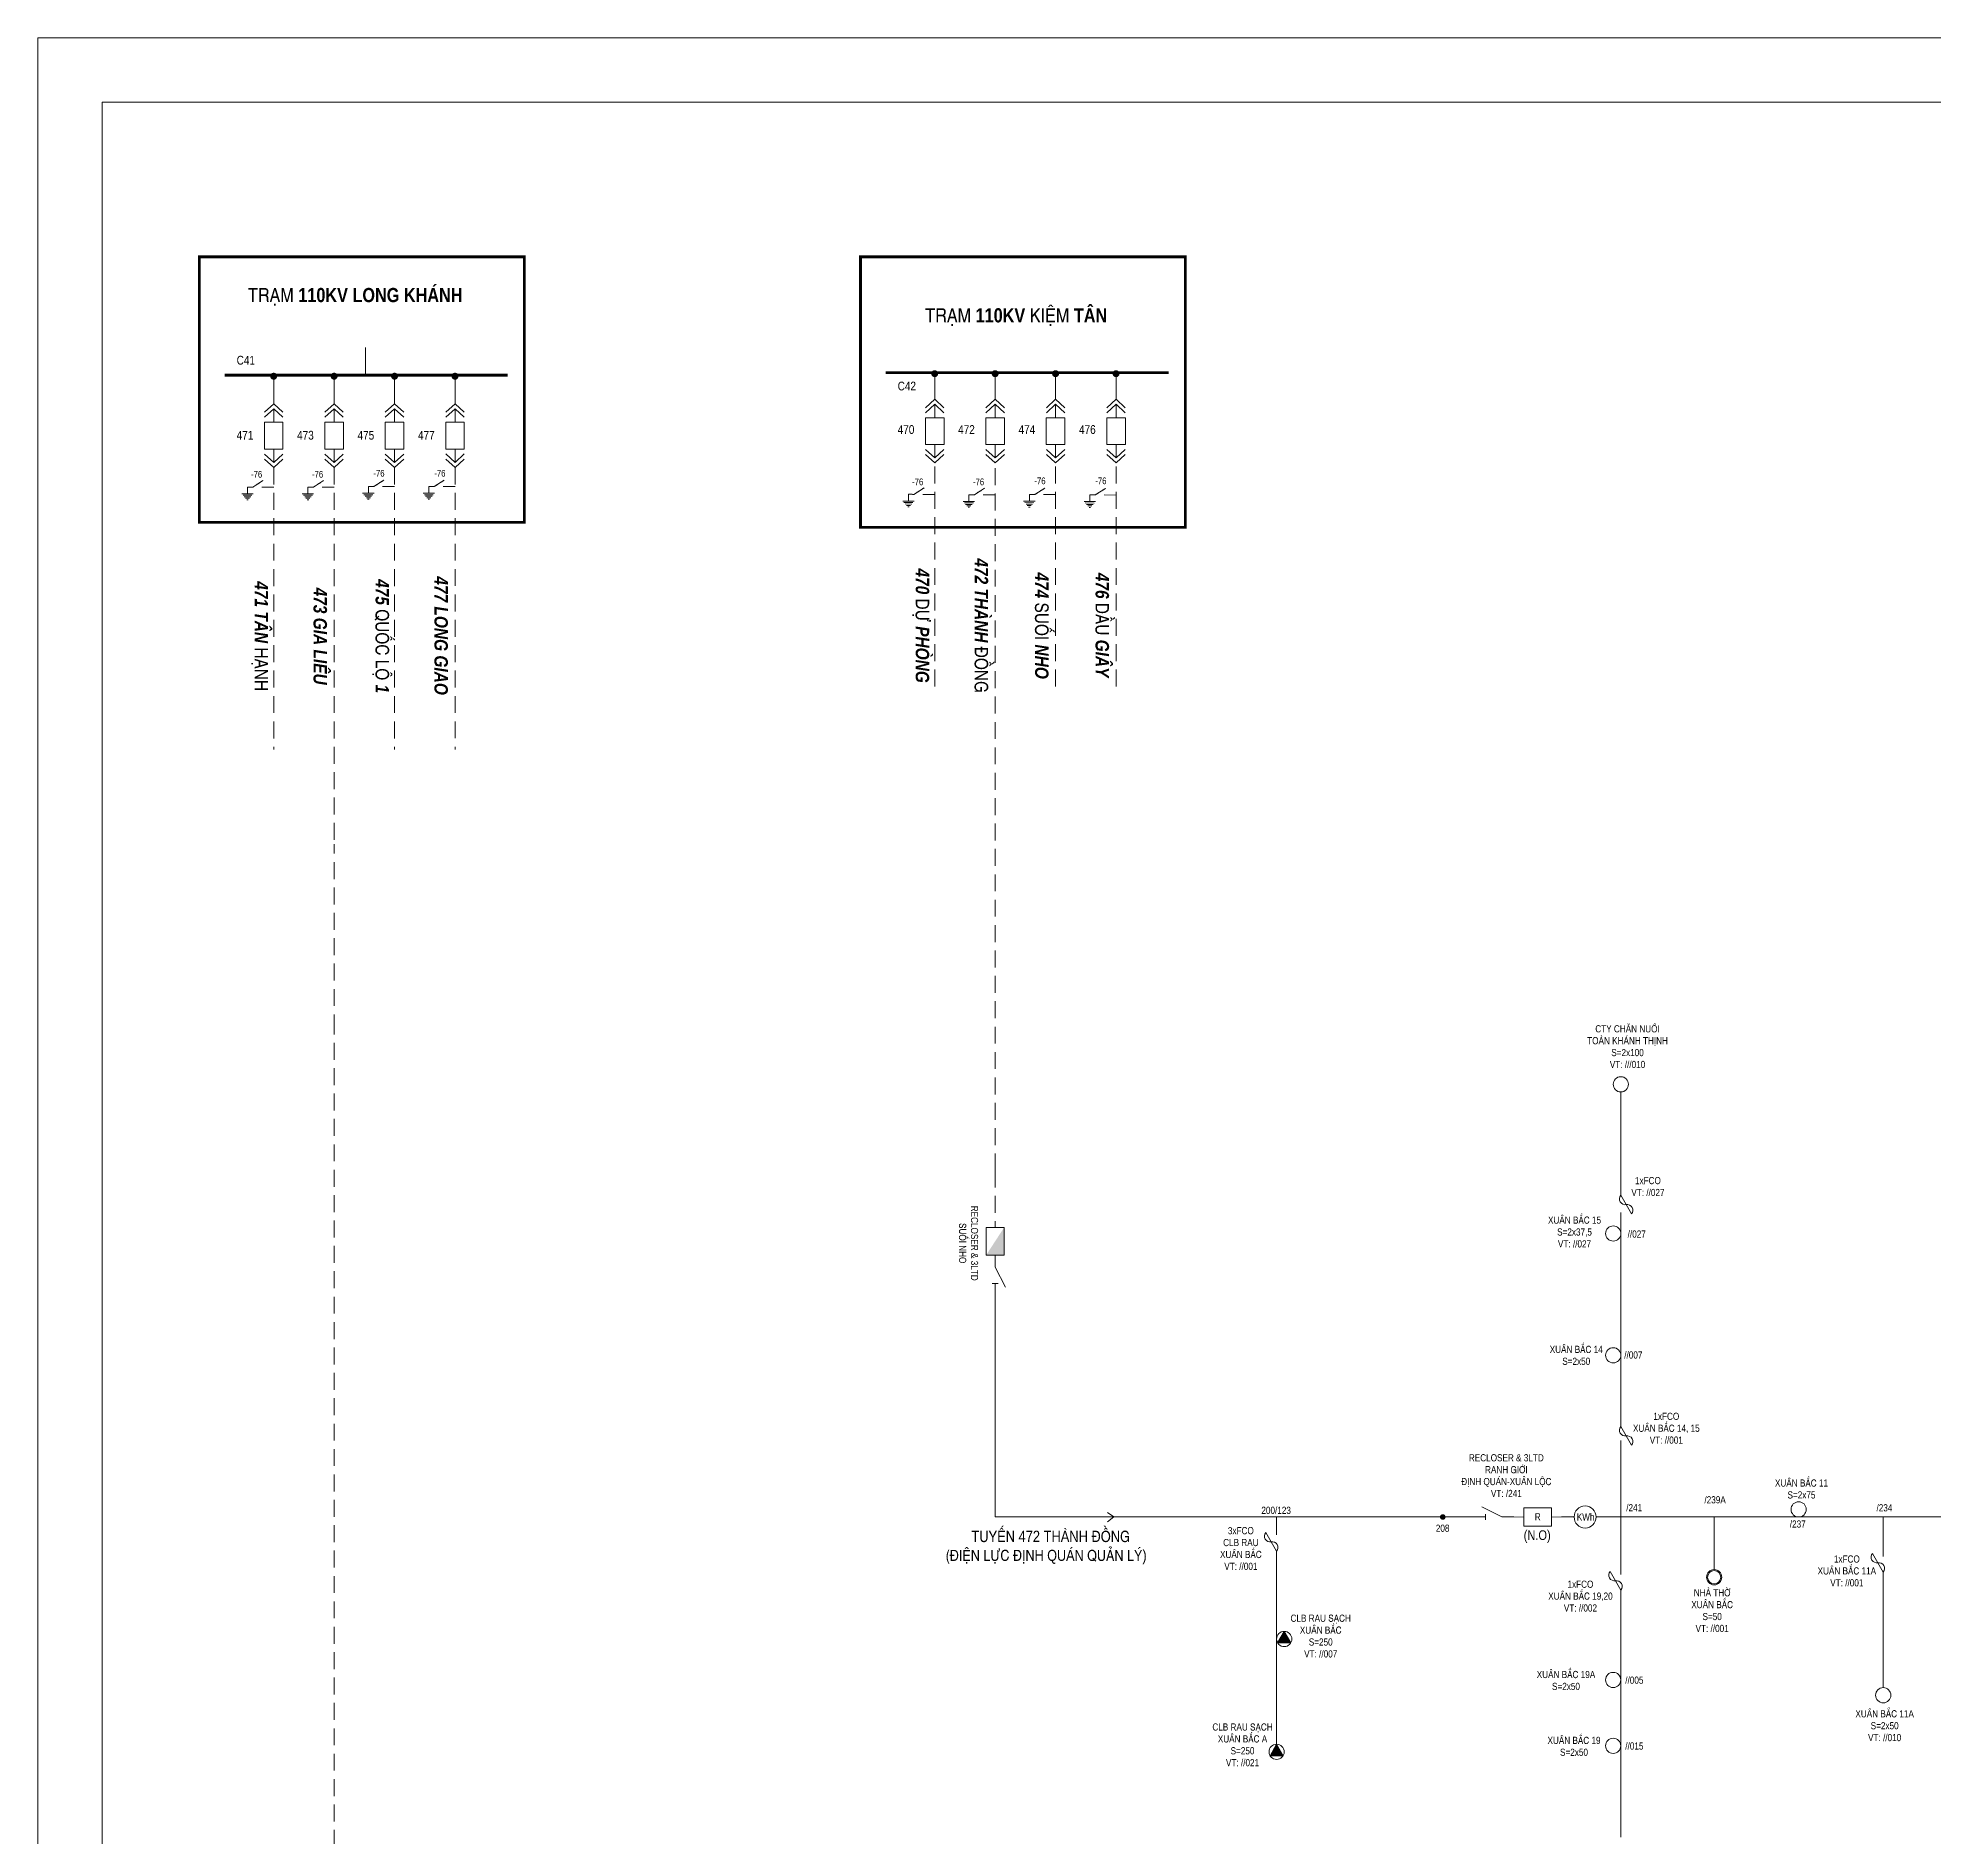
# Model space of a CAD drawing. Header units: inches. Extents: x 3694 to 9715, y -885 to 919.
# Drawn here: x 3694 to 4254, y 387 to 919 of the extents above; entities that cross this region are included whole.
import ezdxf
from ezdxf.enums import TextEntityAlignment as Align

# ---------------------------------------------------------------- set-up
doc = ezdxf.new("R2010")
doc.units = ezdxf.units.IN
doc.header["$LTSCALE"] = 0.2
doc.header["$MEASUREMENT"] = 0
doc.linetypes.add('DASHED', pattern=[0.75, 0.5, -0.25])
doc.layers.get('0').update_dxf_attribs({"lineweight": 5})
for name, color, linetype, lineweight in [('Cap ngam', 1, 'DASHED', 15), ('Day 110kV', 4, 'Continuous', 13), ('Day 22kV', 1, 'Continuous', 13), ('Khung', 7, 'Continuous', 13), ('TBA', 5, 'Continuous', 9), ('Text', 7, 'Continuous', 9), ('Thiet bi', 3, 'Continuous', 9), ('Tuyen 475', 6, 'Continuous', 13), ('Tuyen 480', 1, 'Continuous', 13)]:
    doc.layers.add(name, color=color, linetype=linetype, lineweight=lineweight)
doc.styles.add('V-H-C', font='VHELVCN_0.TTF')
doc.styles.add('V-H-C-B', font='VHELVCB_0.TTF')

# ---------------------------------------------------------------- blocks, each defined once
blk = doc.blocks.new('MAT CAT')
at = {"color": 0}
for points in [[(-0.97, 5.81), (0, 6.7), (0.97, 5.81)], [(-0.97, 5.28), (0, 6.17), (0.97, 5.28)], [(0, 4.76), (0, 6.17)], [(-0.97, 1.42), (0, 0.53), (0.97, 1.42)], [(-0.97, 0.89), (0, 0), (0.97, 0.89)], [(0, 1.94), (0, 0.53)]]:
    blk.add_lwpolyline(points, dxfattribs=at)
blk.add_lwpolyline([(-0.98, 4.76), (0.98, 4.76), (0.98, 1.94), (-0.98, 1.94)], close=True, dxfattribs=at)
blk = doc.blocks.new('NOI DAT')
at = {"color": 0}
for points in [[(0.6, 0), (-0.6, 0)], [(-0.47, -0.15), (0.47, -0.15)], [(-0.34, -0.31), (0.34, -0.31)], [(-0.21, -0.46), (0.21, -0.46)], [(-0.08, -0.62), (0.08, -0.62)]]:
    blk.add_lwpolyline(points, dxfattribs=at)
blk = doc.blocks.new('DTD MC')
at = {"layer": 'Day 110kV', "color": 1, "linetype": 'DASHED'}
blk.add_lwpolyline([(1377.92, 454.43), (1374.95, 452.52), (1373.34, 452.52), (1373.34, 450.53)], dxfattribs=at)
at = {"layer": 'Thiet bi'}
for points in [[(1373.34, 452.52), (1374.95, 452.52), (1377.92, 454.43)], [(1381.08, 452.52), (1377.54, 452.52)]]:
    blk.add_lwpolyline(points, dxfattribs=at)
at = {"layer": 'Thiet bi', "xscale": 2.809729812779096, "yscale": 2.809729812779096, "zscale": 2.809729812779032}
blk.add_blockref('NOI DAT', (1373.34, 450.53), dxfattribs=at)
blk = doc.blocks.new('TBA 1P')
at = {"color": 0}
blk.add_circle((0, 0.8), 0.8, dxfattribs=at)
blk = doc.blocks.new('FCO')
at = {"color": 0}
blk.add_lwpolyline([(0, 0, 0.707499), (0.8, 0.8, -0.707499), (1.6, 1.6, -5.301682)], format="xyb", dxfattribs=at)
blk.add_lwpolyline([(0, 0), (1.6, 1.6)], dxfattribs=at)
blk = doc.blocks.new('TBA 3P')
at = {"color": 0}
blk.add_lwpolyline([(0, 1.6, 0, 1.39, 0), (0, 0.4, 0, 0, 0)], format="xyseb", dxfattribs=at)
blk.add_lwpolyline([(-0.69, 0.4), (0.69, 0.4), (0, 1.6)], close=True, dxfattribs=at)
blk.add_circle((0, 0.8), 0.8, dxfattribs=at)
blk = doc.blocks.new('RECLOSER')
blk.add_hatch(color=0).paths.add_polyline_path([(0, 0.95), (0, -0.95), (2.92, -0.95)])
at = {"color": 0}
blk.add_line((2.92, 0.95), (2.92, -0.95), dxfattribs=at)
blk.add_lwpolyline([(0, -0.95), (2.92, -0.95), (2.92, 0.95), (0, 0.95)], close=True, dxfattribs=at)
blk = doc.blocks.new('ALTD')
at = {"color": 0}
for points in [[(3.38, 1.08), (1.27, 0), (0, 0)], [(2.99, 0.31), (2.99, -0.31)], [(2.99, 0), (4.73, 0)]]:
    blk.add_lwpolyline(points, dxfattribs=at)
blk = doc.blocks.new('GIAO NHAN DIEN NANG')
at = {"layer": 'Thiet bi'}
for p, q in [((579.29, -85.47), (582.99, -85.47)), ((589.48, -85.47), (593.18, -85.47))]:
    blk.add_line(p, q, dxfattribs=at)
blk.add_circle((586.24, -85.47), 3.25, dxfattribs=at)
at = {"layer": 'Text', "insert": (586.39, -85.46), "char_height": 2.107, "width": 22.4302, "attachment_point": 5, "style": 'V-H-C'}
blk.add_mtext('KWh', dxfattribs=at)

msp = doc.modelspace()

# ---------------------------------------------------------------- linework, layer by layer
at = {"layer": 'Cap ngam', "linetype": 'DASHED', "ltscale": 50}
for p, q in [((3763.97, 791.62, 4), (3763.97, 708.28, 4)), ((3781.82, 791.62, 4), (3781.82, 680.33, 4)), ((3799.68, 791.62, 4), (3799.68, 708.28, 4)), ((3817.54, 791.63, 4), (3817.54, 708.29, 4)), ((3959.25, 726.93, -0.98), (3959.25, 792.97, -0.98)), ((3977.11, 583.95, -0.98), (3977.11, 792.97, -0.98)), ((3994.96, 726.93, -0.98), (3994.96, 792.97, -0.98)), ((4012.82, 726.93, -0.98), (4012.82, 792.97, -0.98))]:
    msp.add_line(p, q, dxfattribs=at)
at = {"layer": 'Cap ngam', "linetype": 'DASHED', "ltscale": 50, "elevation": 4}
msp.add_lwpolyline([(3781.82, 301.68), (3781.82, 625.07), (3781.82, 625.07), (3781.82, 680.33)], dxfattribs=at)
at = {"layer": 'Day 22kV', "linetype": 'DASHED', "ltscale": 50}
msp.add_line((3977.11, 583.95, -0.98), (3977.11, 567.16, -0.98), dxfattribs=at)
at = {"layer": 'Day 22kV'}
msp.add_line((4060.26, 471.51, -0.98), (4060.26, 414.48, -0.98), dxfattribs=at)
at = {"layer": 'Day 22kV', "const_width": 0.843}
for points, elevation in [([(3749.5, 818.9), (3833.05, 818.9)], 4), ([(3944.79, 819.64), (4028.34, 819.64)], -0.98)]:
    msp.add_lwpolyline(points, dxfattribs=dict(at, elevation=elevation))
at = {"layer": 'Day 22kV', "color": 2, "const_width": 1.01}
for points, elevation in [([(3763.97, 819.12, 1), (3763.97, 818.07, 1), (3763.97, 819.12, 2.414214)], 4), ([(3781.82, 819.12, 1), (3781.82, 818.07, 1), (3781.82, 819.12, 2.414214)], 4), ([(3799.68, 819.12, 1), (3799.68, 818.07, 1), (3799.68, 819.12, 2.414214)], 4), ([(3817.54, 819.12, 1), (3817.54, 818.07, 1), (3817.54, 819.12, 2.414214)], 4), ([(3959.25, 819.87, 1), (3959.25, 818.82, 1), (3959.25, 819.87, 2.414214)], -0.98), ([(3977.11, 819.87, 1), (3977.11, 818.82, 1), (3977.11, 819.87, 2.414214)], -0.98), ([(3994.96, 819.87, 1), (3994.96, 818.82, 1), (3994.96, 819.87, 2.414214)], -0.98), ([(4012.82, 819.87, 1), (4012.82, 818.82, 1), (4012.82, 819.87, 2.414214)], -0.98)]:
    msp.add_lwpolyline(points, format="xyb", dxfattribs=dict(at, elevation=elevation))
at = {"layer": 'Day 22kV'}
for points, elevation in [([(3763.97, 810.45), (3763.97, 818.6)], 4), ([(3781.82, 810.45), (3781.82, 818.6)], 4), ([(3799.68, 810.45), (3799.68, 818.6)], 4), ([(3817.54, 810.45), (3817.54, 818.6)], 4), ([(3959.25, 819.94), (3959.25, 811.79)], -0.98), ([(3977.11, 819.94), (3977.11, 811.79)], -0.98), ([(3994.96, 819.94), (3994.96, 811.79)], -0.98), ([(4012.82, 819.94), (4012.82, 811.79)], -0.98), ([(4117.08, 481.61), (3977.11, 481.61), (3977.11, 545.67)], -0.98), ([(4060.26, 481.61), (4060.26, 476.33)], -0.98)]:
    msp.add_lwpolyline(points, dxfattribs=dict(at, elevation=elevation))
at = {"layer": 'Day 22kV', "const_width": 0.809, "elevation": -0.98}
msp.add_lwpolyline([(4108.94, 481.61, 1), (4109.77, 481.61, 1), (4108.94, 481.61, 2.414214)], format="xyb", dxfattribs=at)
at = {"layer": 'Khung'}
for points in [[(3694.32, 918.53), (3694.32, -841.47), (6724.32, -841.47), (6724.32, 918.53)], [(3713.26, 899.59), (3713.26, -822.54), (6705.39, -822.54), (6705.39, 899.59)]]:
    msp.add_lwpolyline(points, close=True, dxfattribs=at)
at = {"layer": 'Khung', "color": 2, "const_width": 0.84}
for points, elevation in [([(3742.02, 853.87), (3838.03, 853.87), (3838.03, 775.43), (3742.02, 775.43)], 4), ([(3937.31, 853.87), (4033.31, 853.87), (4033.31, 773.95), (3937.31, 773.95)], -0.98)]:
    msp.add_lwpolyline(points, close=True, dxfattribs=dict(at, elevation=elevation))
at = {"layer": 'TBA', "color": 1}
for radius in [2.25, 1.95]:
    msp.add_circle((4189.53, 463.81, -0.98), radius, dxfattribs=at)
at = {"layer": 'Text', "color": 1, "linetype": 'Continuous', "elevation": -0.98}
for points in [[(4010.33, 480.21), (4012.14, 481.61), (4010.33, 482.94)], [(4239.48, 465.34), (4239.48, 431.2), (4239.48, 431.2)], [(4161.95, 460.03), (4161.95, 387.06), (4161.95, 387.06)]]:
    msp.add_lwpolyline(points, dxfattribs=at)
at = {"layer": 'Thiet bi', "color": 1, "elevation": -0.98}
for points in [[(4130.36, 481.61, 0.1, 0.1, 0), (4133.3, 481.61, 0.5, 0.5, 0)], [(4141.51, 481.61, 0.1, 0.1, 0), (4144.45, 481.61, 0.5, 0.5, 0)]]:
    msp.add_lwpolyline(points, format="xyseb", dxfattribs=at)
at = {"layer": 'Thiet bi', "color": 1, "lineweight": 20, "ltscale": 10, "elevation": -0.98}
msp.add_lwpolyline([(4133.3, 484.29), (4141.51, 484.29), (4141.51, 478.93), (4133.3, 478.93), (4133.3, 484.29)], dxfattribs=at)
at = {"layer": 'Tuyen 475', "color": 1, "linetype": 'Continuous'}
msp.add_line((3791.11, 827.05, 4), (3791.11, 818.9, 4), dxfattribs=at)
at = {"layer": 'Tuyen 480', "elevation": -0.98}
for points in [[(4161.95, 576.63), (4161.95, 607.17)], [(4161.95, 508.31), (4161.95, 571.58)], [(4161.95, 481.61), (4161.95, 504.18)], [(4814.1, 481.62), (4158.34, 481.61)], [(4161.95, 481.61), (4161.95, 464.67)], [(4189.48, 481.61), (4189.48, 466.06)], [(4239.48, 481.61), (4239.48, 469.98)]]:
    msp.add_lwpolyline(points, dxfattribs=at)

# ---------------------------------------------------------------- block references
at = {"layer": 'Day 110kV', "color": 1, "linetype": 'DASHED'}
for p in [(2382.89, 333.32, 4), (2400.75, 333.32, 4), (2418.6, 333.48, 4), (2436.46, 333.48, 4)]:
    msp.add_blockref('DTD MC', p, dxfattribs=at)
at = {"layer": 'Day 110kV', "color": 1, "linetype": 'DASHED', "rotation": 359.6478953421548}
for p in [(2575.42, 339.64, -0.98), (2593.27, 339.53, -0.98), (2611.13, 339.59, -0.98), (2628.99, 339.48, -0.98)]:
    msp.add_blockref('DTD MC', p, dxfattribs=at)
at = {"layer": 'Day 22kV', "xscale": 2.809729812779551, "yscale": 2.809729812779551, "zscale": 2.809729812779032}
for name, rotation in [('RECLOSER', 90), ('ALTD', 270)]:
    msp.add_blockref(name, (3977.11, 558.95, -0.98), dxfattribs=dict(at, rotation=rotation))
at = {"layer": 'TBA', "color": 1, "xscale": 2.809729812779551, "yscale": 2.809729812779551, "zscale": 2.809729812779032, "rotation": 180}
for p in [(4161.95, 611.67, -0.98), (4159.7, 567.59, -0.98), (4159.7, 531.62, -0.98), (4214.48, 486.11, -0.98), (4159.68, 435.72, -0.98), (4239.48, 431.2, -0.98), (4159.68, 416.27, -0.98)]:
    msp.add_blockref('TBA 1P', p, dxfattribs=at)
at = {"layer": 'TBA', "color": 1, "xscale": 2.809729812779551, "yscale": 2.809729812779551, "zscale": 2.809729812779032}
for p in [(4062.51, 443.32, -0.98), (4060.26, 409.98, -0.98)]:
    msp.add_blockref('TBA 3P', p, dxfattribs=at)
at = {"layer": 'Thiet bi', "xscale": 2.809729812779551, "yscale": 2.809729812779551, "zscale": 2.809729812779032}
for p in [(3763.97, 791.62, 4), (3781.82, 791.62, 4), (3799.68, 791.62, 4), (3817.54, 791.63, 4)]:
    msp.add_blockref('MAT CAT', p, dxfattribs=at)
at = {"layer": 'Thiet bi', "yscale": 2.809729812779551, "zscale": 2.809729812779032}
for name, p, xscale, rotation in [('MAT CAT', (3959.25, 811.79, -0.98), -2.809729812779551, 180), ('MAT CAT', (3977.11, 811.79, -0.98), -2.809729812779551, 180), ('MAT CAT', (3994.96, 811.79, -0.98), -2.809729812779551, 180), ('MAT CAT', (4012.82, 811.79, -0.98), -2.809729812779551, 180), ('FCO', (4060.26, 471.51, -0.98), 2.809729812778733, 74.99999999998644)]:
    msp.add_blockref(name, p, dxfattribs=dict(at, xscale=xscale, rotation=rotation))
at = {"layer": 'Thiet bi', "color": 1, "xscale": 2.809729812778733, "yscale": 2.809729812779551, "zscale": 2.809729812779032}
for p, rotation in [((4161.95, 576.63, -0.98), 254.9999999999864), ((4161.95, 508.31, -0.98), 254.9999999999864), ((4239.48, 465.34, -0.98), 74.99999999998644), ((4161.95, 460.03, -0.98), 74.99999999998644)]:
    msp.add_blockref('FCO', p, dxfattribs=dict(at, rotation=rotation))
at = {"layer": 'Thiet bi', "color": 1, "xscale": -2.809729812779551, "yscale": 2.809729812779551, "zscale": 2.809729812779032}
msp.add_blockref('ALTD', (4130.36, 481.61, -0.98), dxfattribs=at)
at = {"layer": 'Thiet bi', "color": 1}
msp.add_blockref('GIAO NHAN DIEN NANG', (3565.16, 567.08, -0.98), dxfattribs=at)

# ---------------------------------------------------------------- texts
at = {"layer": 'Text', "style": 'V-H-C-B'}
for s, height, p in [('C41', 2.575, (3753.04, 822.04, 4)), ('C42', 2.575, (3948.32, 814.41, -0.98)), ('471', 2.575, (3753.04, 799.87, 4)), ('473', 2.575, (3770.89, 799.87, 4)), ('475', 2.575, (3788.75, 799.87, 4)), ('477', 2.575, (3806.61, 799.87, 4)), ('470', 2.575, (3948.32, 801.56, -0.98)), ('472', 2.575, (3966.18, 801.56, -0.98)), ('474', 2.575, (3984.03, 801.56, -0.98)), ('476', 2.575, (4001.89, 801.56, -0.98)), ('-76', 1.981, (3757.3, 788.63, 4)), ('-76', 1.981, (3775.3, 788.63, 4)), ('-76', 1.981, (3793.44, 788.93, 4)), ('-76', 1.981, (3811.44, 788.93, 4)), ('-76', 1.981, (3952.59, 786.4, -0.98)), ('-76', 1.981, (3970.58, 786.4, -0.98)), ('-76', 1.981, (3988.72, 786.7, -0.98)), ('-76', 1.981, (4006.72, 786.7, -0.98))]:
    msp.add_text(s, height=height, dxfattribs=at).set_placement(p)
at = {"layer": 'Text', "color": 1, "style": 'V-H-C-B'}
msp.add_text('(N.O)', height=2.851, dxfattribs=at).set_placement((4137.24, 474.83, -0.98), align=Align.CENTER)
at = {"layer": 'Text', "attachment_point": 5, "style": 'V-H-C'}
for s, insert, char_height, width in [('{\\fVNI-Helve-Condense|b1|i0|c0|p2;TRAÏM 110KV LONG KHAÙNH}', (3788.06, 842.05, 4), 4.1874, 69.4515), ('{\\fVNI-Helve-Condense|b1|i0|c0|p2;TRAÏM 110KV KIEÄM TAÂN}', (3983.34, 836.06, -0.98), 4.1874, 69.4515), ('CTY CHAÊN NUOÂI\\PTOAØN KHAÙNH THÒNH\\PS=2x100\\PVT: ///010', (4163.93, 620.54, -0.98), 2.1073, 28.1807), ('1xFCO\\PVT: //027', (4169.96, 579.21, -0.98), 2.107, 28.1807), ('XUAÂN BAÉC 15\\PS=2x37,5\\PVT: //027', (4148.27, 565.79, -0.98), 2.1073, 28.1807), ('//027', (4166.65, 565.18, -0.98), 2.107, 28.1807), ('XUAÂN BAÉC 14\\PS=2x50', (4148.78, 529.35, -0.98), 2.1073, 28.1807), ('//007', (4165.65, 529.46, -0.98), 2.107, 28.1807), ('1xFCO\\PXUAÂN BAÉC 14, 15\\PVT: //001', (4175.39, 507.82, -0.98), 2.1073, 28.1807), ('RECLOSER & 3LTD\\PRANH GIÔÙI\\PÑÒNH QUAÙN-XUAÂN LOÄC\\PVT: /241', (4128.13, 493.82, -0.98), 2.1073, 28.1807), ('XUAÂN BAÉC 11\\PS=2x75', (4215.32, 489.87, -0.98), 2.1073, 28.1807), ('/239A', (4189.8, 486.68, -0.98), 2.107, 28.1807), ('200/123', (4060.12, 483.57, -0.98), 2.107, 12.495), ('/241', (4165.9, 484.35, -0.98), 2.107, 28.1807), ('/234', (4239.83, 484.31, -0.98), 2.107, 28.1807), ('TUYEÁN 472 THAØNH ÑOÀNG', (3993.53, 475.84, -0.98), 3.3207, 62.1088), ('3xFCO\\PCLB RAU\\PXUAÂN BAÉC\\PVT: //001', (4049.7, 472.29, -0.98), 2.107, 26.9313), ('208', (4109.31, 478.28, -0.98), 2.107, 12.495), ('/237', (4214.22, 479.52, -0.98), 2.107, 28.1807), ('(ÑIEÄN LÖÏC ÑÒNH QUAÙN QUAÛN LYÙ)', (3992.17, 469.79, -0.98), 3.2546, 72.2705), ('1xFCO\\PXUAÂN BAÉC 11A\\PVT: //001', (4228.72, 465.67, -0.98), 2.1073, 28.1807), ('1xFCO\\PXUAÂN BAÉC 19,20\\PVT: //002', (4150.02, 458.23, -0.98), 2.1073, 28.1807), ('\\pt25.29;NHAØ THÔØ\\PXUAÂN BAÉC\\P\\ptz;S=50\\PVT: //001', (4188.93, 453.95, -0.98), 2.1073, 28.1807), ('CLB RAU SAÏCH\\PXUAÂN BAÉC\\PS=250\\PVT: //007', (4073.29, 446.43, -0.98), 2.1073, 28.1807), ('XUAÂN BAÉC 19A\\PS=2x50', (4145.75, 433.31, -0.98), 2.1073, 28.1807), ('//005', (4165.95, 433.4, -0.98), 2.107, 28.1807), ('CLB RAU SAÏCH\\PXUAÂN BAÉC A\\PS=250\\PVT: //021', (4050.19, 414.29, -0.98), 2.1073, 28.1807), ('XUAÂN BAÉC 11A\\PS=2x50\\PVT: //010', (4239.89, 419.95, -0.98), 2.1073, 28.1807), ('XUAÂN BAÉC 19\\PS=2x50', (4148.12, 413.85, -0.98), 2.1073, 28.1807), ('//015', (4165.95, 413.95, -0.98), 2.107, 28.1807)]:
    msp.add_mtext(s, dxfattribs=dict(at, insert=insert, char_height=char_height, width=width))
at = {"layer": 'Text', "attachment_point": 5, "rotation": 270, "style": 'V-H-C'}
for s, insert, char_height, width in [('{\\fVNI-Helve-Condense|b1|i1|c0|p2;470 DÖÏ PHOØNG}', (3955.13, 744.91, -0.98), 3.9848, 137.9436), ('{\\fVNI-Helve-Condense|b1|i1|c0|p2;472 THAØNH ÑOÀNG}', (3972.99, 744.91, -0.98), 3.9848, 137.9436), ('{\\fVNI-Helve-Condense|b1|i1|c0|p2;471 TAÂN HAÏNH}', (3759.85, 741.81, 4), 3.9848, 137.9436), ('{\\fVNI-Helve-Condense|b1|i1|c0|p2;475 QUOÁC LOÄ 1}', (3795.56, 741.81, 4), 3.9848, 137.9436), ('{\\fVNI-Helve-Condense|b1|i1|c0|p2;477 LONG GIAO}', (3813.42, 741.97, 4), 3.9848, 137.9436), ('{\\fVNI-Helve-Condense|b1|i1|c0|p2;474 SUOÁI NHO}', (3990.84, 744.91, -0.98), 3.9848, 137.9436), ('{\\fVNI-Helve-Condense|b1|i1|c0|p2;476 DAÀU GIAÂY}', (4008.7, 745.07, -0.98), 3.9848, 137.9436), ('{\\fVNI-Helve-Condense|b1|i1|c0|p2;473 GIA LIEÂU}', (3777.7, 741.81, 4), 3.9848, 137.9436), ('RECLOSER & 3LTD\\PSUOÁI NHO', (3969.23, 562.48, -0.98), 2.1073, 31.32)]:
    msp.add_mtext(s, dxfattribs=dict(at, insert=insert, char_height=char_height, width=width))
at = {"layer": 'Thiet bi', "color": 1, "insert": (4137.39, 481.68, -0.98), "char_height": 2.11, "width": 28.1807, "attachment_point": 5, "style": 'V-H-C'}
msp.add_mtext('R', dxfattribs=at)

doc.saveas('drawing.dxf')
